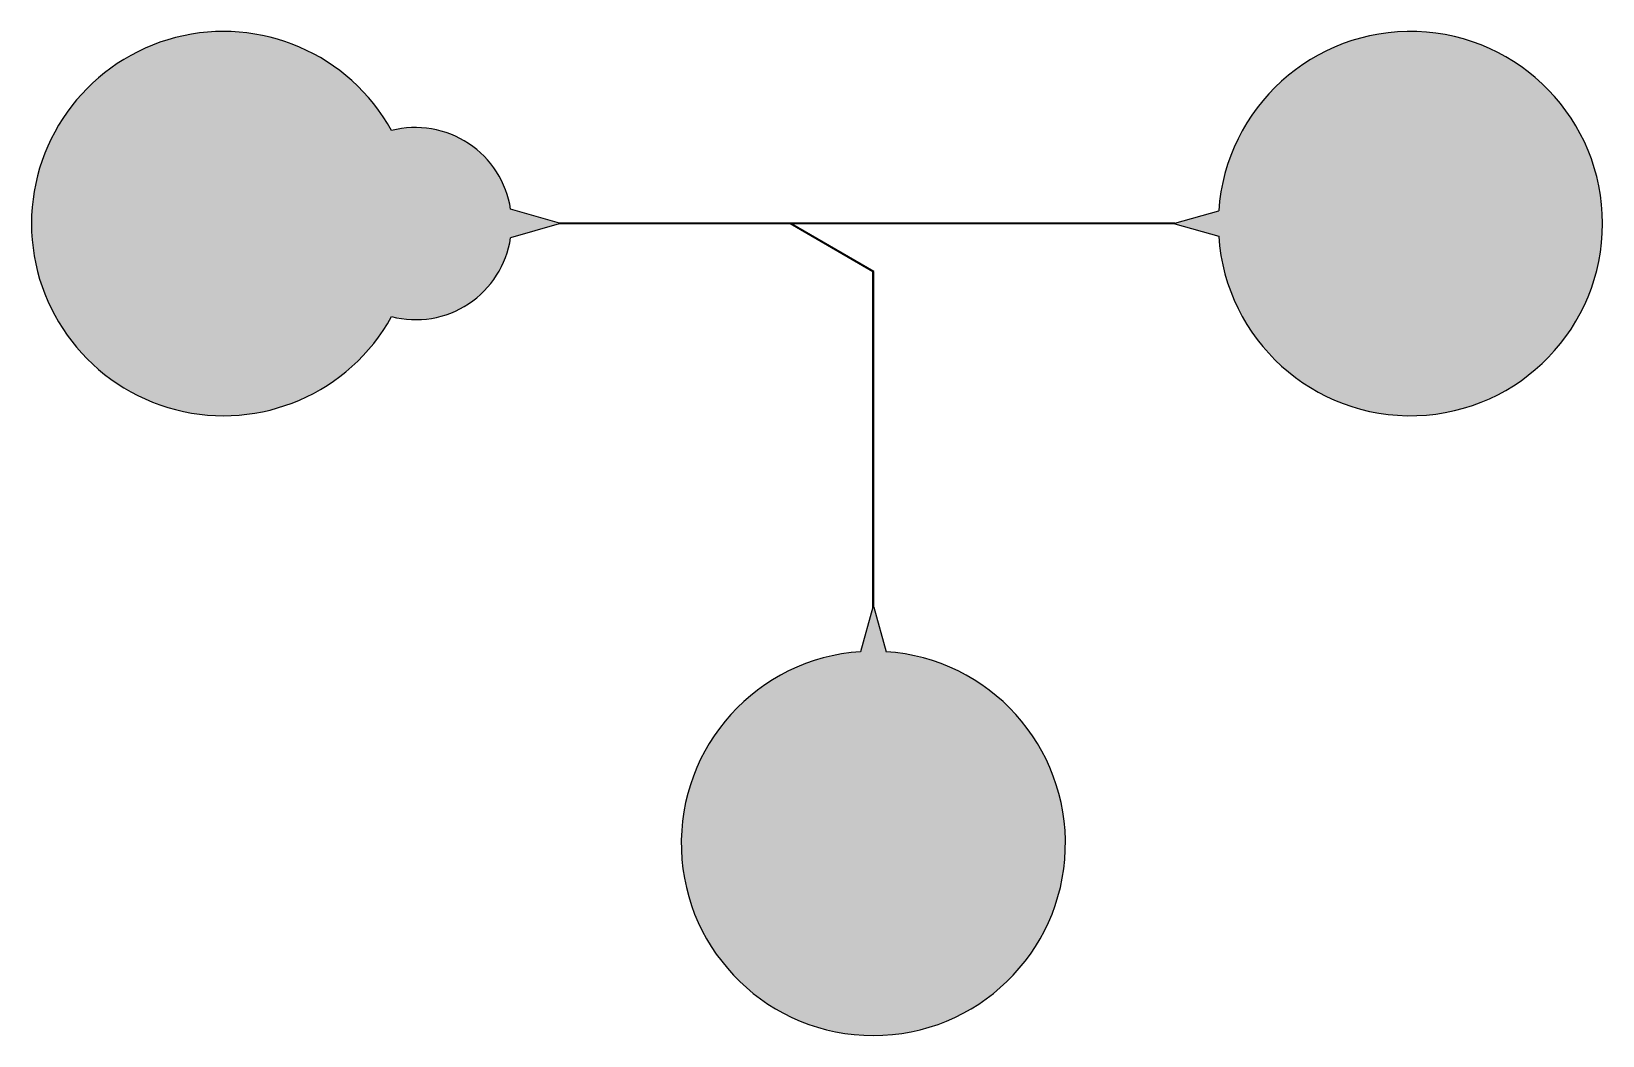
# Model space of a CAD drawing. Header units: inches. Extents: x 741154 to 810950, y 213785 to 295527.
# Drawn here: x 790623 to 797166, y 266096 to 270278 of the extents above; entities that cross this region are included whole.
import ezdxf

# ---------------------------------------------------------------- set-up
doc = ezdxf.new("R2010")
doc.units = ezdxf.units.IN
doc.header["$MEASUREMENT"] = 0

msp = doc.modelspace()

# ---------------------------------------------------------------- hatches: boundary and pattern name
h = msp.add_hatch(color=256)
h.dxf.hatch_style = 1
edge = h.paths.add_edge_path()
edge.add_line((795385.6, 269478.9), (792822.6, 269478.9))
edge.add_line((792822.6, 269478.9), (792618.8, 269537.2))
edge.add_arc((792223.3, 269477.4), 400, 368.59941, 464.47751)
edge.add_arc((791423.3, 269477.4), 800, 388.95502, 691.04498)
edge.add_arc((792223.3, 269477.4), 400, 255.52249, 351.40059)
edge.add_line((792618.8, 269417.6), (792821.6, 269475.9))
edge.add_line((792821.6, 269475.9), (793782.8, 269475.9))
edge.add_line((793782.8, 269475.9), (794127.9, 269276.7))
edge.add_line((794127.9, 269276.7), (794127.9, 267880.8))
edge.add_line((794127.9, 267880.8), (794076.5, 267694.9))
edge.add_arc((794129.4, 266896.6), 800, 453.79158, 806.20842)
edge.add_line((794182.3, 267694.9), (794130.9, 267880.8))
edge.add_line((794130.9, 267880.8), (794130.9, 269278.4))
edge.add_line((794130.9, 269278.4), (793788.8, 269475.9))
edge.add_line((793788.8, 269475.9), (795385.6, 269475.9))
edge.add_line((795385.6, 269475.9), (795568, 269424.5))
edge.add_arc((796366.2, 269477.4), 800, 183.79158, 536.20842)
edge.add_line((795568, 269530.3), (795385.6, 269478.9))

# ---------------------------------------------------------------- linework, layer by layer
for p, q in [((792822.6, 269478.9), (792618.8, 269537.2)), ((795385.6, 269478.9), (795568, 269530.3)), ((792821.6, 269475.9), (792618.8, 269417.6)), ((793782.8, 269475.9), (792821.6, 269475.9)), ((795385.6, 269478.9), (792822.6, 269478.9)), ((794127.9, 269276.7), (793782.8, 269475.9)), ((794130.9, 269278.4), (793788.8, 269475.9)), ((795385.6, 269475.9), (793788.8, 269475.9)), ((795385.6, 269475.9), (795568, 269424.5)), ((794127.9, 267880.8), (794127.9, 269276.7)), ((794130.9, 267880.8), (794130.9, 269278.4)), ((794127.9, 267880.8), (794076.5, 267694.9)), ((794130.9, 267880.8), (794182.3, 267694.9))]:
    msp.add_line(p, q)
for centre, radius, start, end in [((791423.3, 269477.4), 800, 28.95502, 331.04498), ((796366.2, 269477.4), 800, 183.79158, 176.20842), ((792223.3, 269477.4), 400, 8.59941, 104.47751), ((792223.3, 269477.4), 400, 255.52249, 351.40059), ((794129.4, 266896.6), 800, 93.79158, 86.20842)]:
    msp.add_arc(centre, radius, start, end)

doc.saveas('drawing.dxf')
